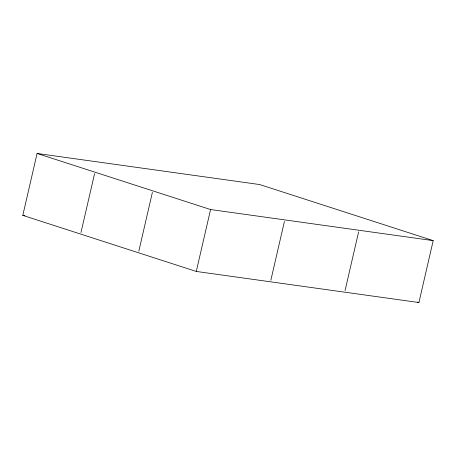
<?xml version="1.0" encoding="UTF-8"?>
<svg xmlns="http://www.w3.org/2000/svg" width="456" height="456" viewBox="0 0 456 456"><rect width="100%" height="100%" fill="white"/><g stroke="black" fill="none" stroke-linecap="round" stroke-linejoin="round"><path stroke-width="0.68" d="M22.8 215.374L37.09 153.467L259.72 184.555L433.2 240.625L418.91 302.533L196.279 271.445L22.8 215.374L24.915 215.671M80.986 232.514L94.563 173.702M138.812 251.21L152.389 192.398M196.279 271.445L210.575 209.538L433.2 240.625M270.847 280.263L284.424 221.451M345.055 290.626L358.633 231.813M37.09 153.467L210.575 209.538M417.553 302.094L418.91 302.533"/></g></svg>
